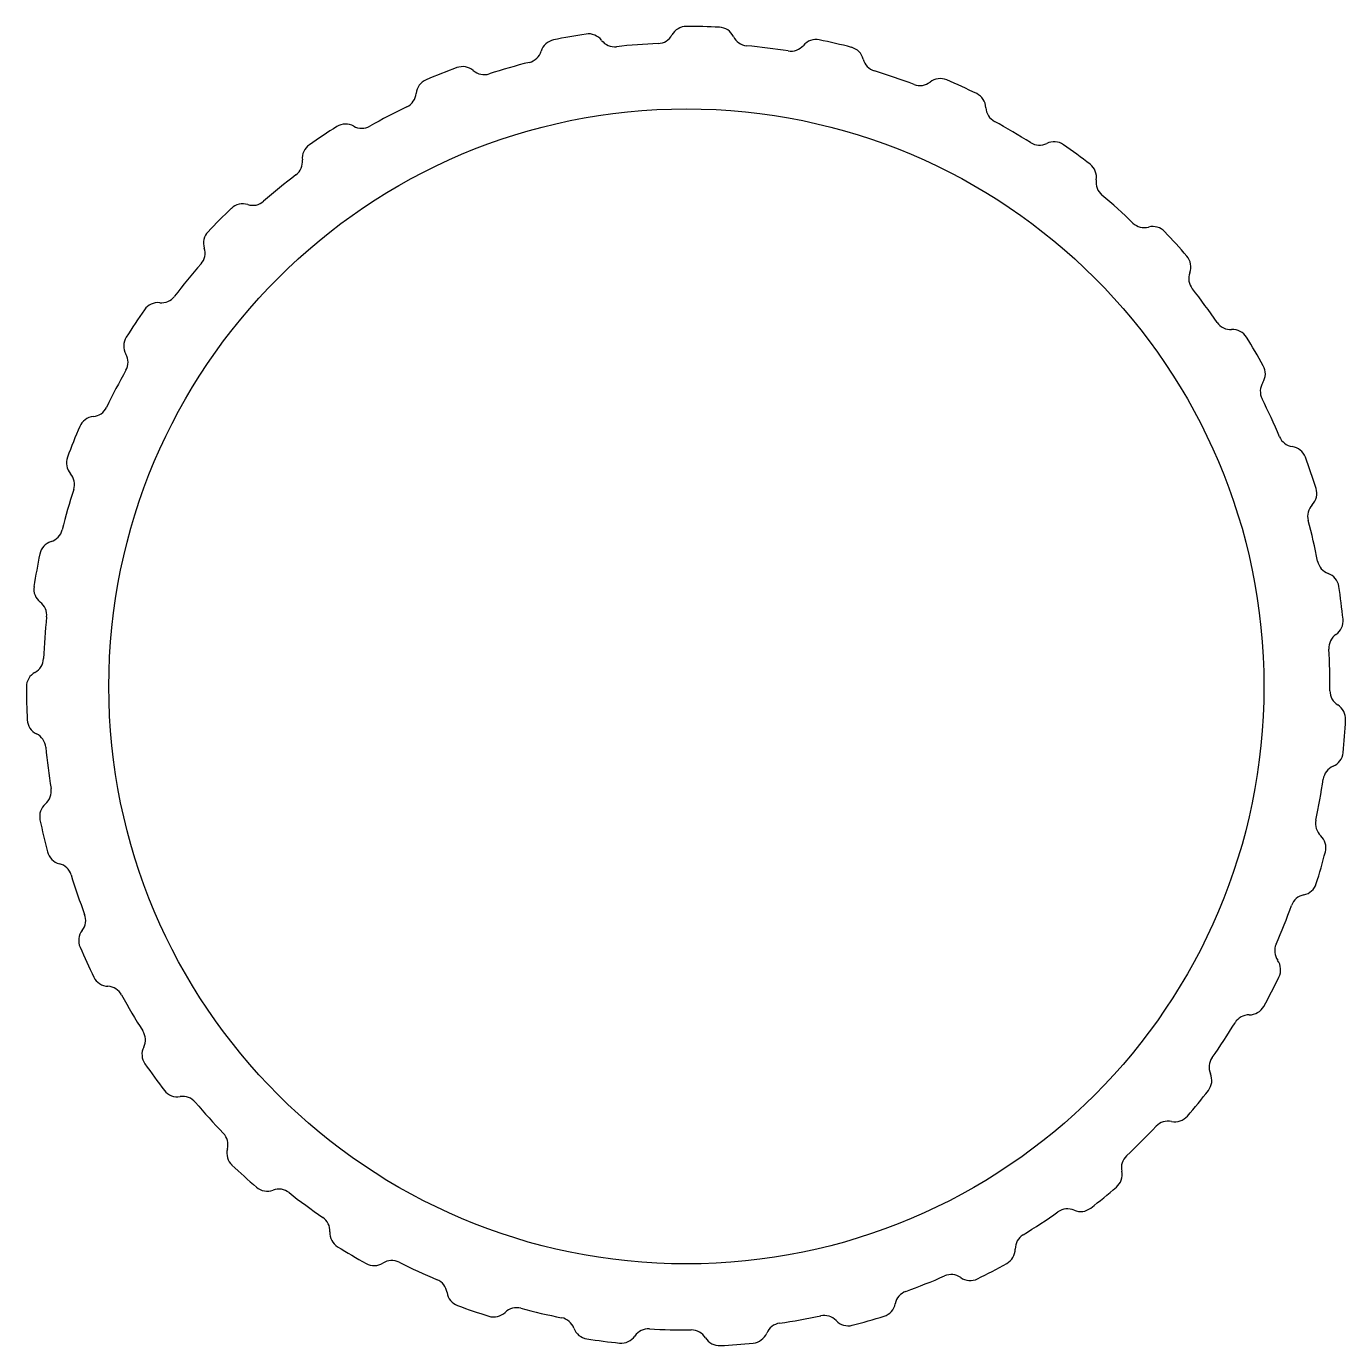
# Model space of a CAD drawing. Extents: x 507.8 to 547.7, y 624.1 to 664.1.
import ezdxf

# ---------------------------------------------------------------- set-up
doc = ezdxf.new("R2010")
doc.units = 0
doc.layers.get('0').update_dxf_attribs({"linetype": 'CONTINUOUS'})

msp = doc.modelspace()

# ---------------------------------------------------------------- linework, layer by layer
msp.add_circle((527.765, 644.092), 17.5)
for centre, radius, start, end in [((527.765, 663.592), 0.5, 90, 151.2643), ((527.765, 644.092), 20, 87.135, 90), ((528.74, 663.567), 0.5, 25.8706, 87.135), ((523.84, 663.193), 0.5, 101.6129, 162.8772), ((527.765, 644.092), 20, 98.7479, 101.6129), ((524.799, 663.365), 0.5, 37.4835, 98.7479), ((525.593, 663.973), 0.5, 217.4835, 276.2351), ((526.888, 664.073), 0.5, 272.5128, 331.2643), ((529.639, 664.004), 0.5, 205.8706, 264.6222), ((531.69, 663.193), 0.5, 78.3871, 139.6514), ((527.765, 644.092), 20, 75.5221, 78.3871), ((522.884, 663.487), 0.5, 284.1257, 342.8772), ((527.765, 644.092), 19.5, 92.5128, 96.2351), ((527.765, 644.092), 19.5, 80.8998, 84.6222), ((530.928, 663.84), 0.5, 260.8998, 319.6514), ((532.64, 662.973), 0.5, 14.2577, 75.5221), ((527.765, 644.092), 20, 110.3608, 113.2258), ((520.98, 662.373), 0.5, 49.0964, 110.3608), ((527.765, 644.092), 19.5, 104.1257, 107.848), ((533.609, 663.219), 0.5, 194.2577, 253.0093), ((520.075, 662.011), 0.5, 113.2258, 174.4901), ((521.635, 663.129), 0.5, 229.0964, 287.848), ((527.765, 644.092), 19.5, 69.2869, 73.0093), ((534.839, 662.799), 0.5, 249.2869, 308.0385), ((535.455, 662.011), 0.5, 66.7742, 128.0385), ((527.765, 644.092), 20, 63.9092, 66.7742), ((519.08, 662.107), 0.5, 295.7386, 354.4901), ((536.341, 661.605), 0.5, 2.6448, 63.9092), ((527.765, 644.092), 19.5, 115.7386, 119.4609), ((537.34, 661.651), 0.5, 182.6448, 241.3964), ((527.765, 644.092), 19.5, 57.674, 61.3964), ((527.765, 644.092), 20, 121.9737, 124.8387), ((517.439, 660.633), 0.5, 60.7093, 121.9737), ((517.928, 661.506), 0.5, 240.7093, 299.4609), ((516.625, 660.097), 0.5, 124.8387, 186.103), ((538.46, 660.992), 0.5, 237.674, 296.4256), ((538.905, 660.097), 0.5, 55.1613, 116.4256), ((527.765, 644.092), 20, 52.2963, 55.1613), ((515.631, 659.99), 0.5, 307.3515, 6.103), ((527.765, 644.092), 19.5, 127.3515, 131.0738), ((539.691, 659.52), 0.5, 351.0319, 52.2963), ((540.678, 659.364), 0.5, 171.0319, 229.7835), ((514.624, 659.169), 0.5, 252.3223, 311.0738), ((527.765, 644.092), 19.5, 46.0611, 49.7835), ((527.765, 644.092), 20, 133.5866, 136.4516), ((514.321, 658.216), 0.5, 72.3223, 133.5866), ((541.643, 658.493), 0.5, 226.0611, 284.8127), ((541.898, 657.527), 0.5, 43.5484, 104.8127), ((513.631, 657.527), 0.5, 136.4516, 197.7159), ((527.765, 644.092), 20, 40.6834, 43.5484), ((512.679, 657.222), 0.5, 318.9644, 17.7159), ((527.765, 644.092), 19.5, 138.9644, 142.6867), ((542.552, 656.803), 0.5, 339.419, 40.6834), ((543.488, 656.452), 0.5, 159.419, 218.1706), ((527.765, 644.092), 19.5, 34.4482, 38.1706), ((511.753, 655.221), 0.5, 83.9352, 145.1995), ((511.858, 656.215), 0.5, 263.9352, 322.6867), ((527.765, 644.092), 20, 145.1995, 148.0645), ((544.258, 655.405), 0.5, 214.4482, 273.1998), ((544.314, 654.407), 0.5, 31.9354, 93.1998), ((511.216, 654.407), 0.5, 148.0645, 209.3288), ((527.765, 644.092), 20, 29.0705, 31.9354), ((510.345, 653.917), 0.5, 330.5773, 29.3288), ((527.765, 644.092), 19.5, 150.5773, 154.2996), ((544.808, 653.567), 0.5, 327.8061, 29.0705), ((545.655, 653.034), 0.5, 147.8061, 206.5577), ((527.765, 644.092), 19.5, 22.8353, 26.5577), ((509.743, 652.765), 0.5, 275.5481, 334.2996), ((509.84, 651.77), 0.5, 95.5481, 156.8124), ((527.765, 644.092), 20, 156.8124, 159.6774), ((546.197, 651.853), 0.5, 202.8353, 261.5869), ((546.051, 650.864), 0.5, 20.3225, 81.5869), ((509.479, 650.864), 0.5, 159.6774, 220.9417), ((527.765, 644.092), 20, 17.4576, 20.3225), ((508.723, 650.209), 0.5, 342.1902, 40.9417), ((527.765, 644.092), 19.5, 162.1902, 165.9125), ((546.367, 649.942), 0.5, 316.1932, 17.4576), ((547.088, 649.25), 0.5, 136.1932, 194.9448), ((508.366, 648.96), 0.5, 287.161, 345.9125), ((527.765, 644.092), 19.5, 11.2224, 14.9448), ((508.661, 648.004), 0.5, 107.161, 168.4253), ((527.765, 644.092), 20, 168.4253, 171.2903), ((547.383, 647.984), 0.5, 191.2224, 249.974), ((547.04, 647.045), 0.5, 8.7096, 69.974), ((508.49, 647.045), 0.5, 171.2903, 232.5546), ((527.765, 644.092), 20, 5.8447, 8.7096), ((507.882, 646.251), 0.5, 353.8031, 52.5546), ((527.765, 644.092), 19.5, 173.8031, 177.5254), ((547.164, 646.078), 0.5, 304.5803, 5.8447), ((547.731, 645.254), 0.5, 124.5803, 183.3319), ((527.765, 644.092), 19.5, 359.6095, 3.3319), ((507.784, 644.955), 0.5, 298.7739, 357.5254), ((508.265, 644.079), 0.5, 118.7739, 180.0382), ((527.765, 644.092), 20, 180.0382, 182.9032), ((547.764, 643.955), 0.5, 179.6095, 238.3611), ((547.24, 643.104), 0.5, 357.0967, 58.3611), ((508.29, 643.104), 0.5, 182.9032, 244.1675), ((527.765, 644.092), 20, 354.2318, 357.0967), ((507.854, 642.204), 0.5, 5.416, 64.1675), ((527.765, 644.092), 19.5, 185.416, 189.1383), ((547.166, 642.132), 0.5, 292.9674, 354.2318), ((547.556, 641.211), 0.5, 112.9674, 171.719), ((527.765, 644.092), 19.5, 347.9966, 351.719), ((508.019, 640.915), 0.5, 310.3868, 9.1383), ((508.667, 640.154), 0.5, 130.3868, 191.6511), ((527.765, 644.092), 20, 191.6511, 194.5161), ((547.328, 639.932), 0.5, 167.9966, 226.7482), ((546.642, 639.204), 0.5, 345.4838, 46.7482), ((508.887, 639.204), 0.5, 194.5161, 255.7804), ((527.765, 644.092), 20, 342.6189, 345.4838), ((508.642, 638.235), 0.5, 17.0289, 75.7804), ((527.765, 644.092), 19.5, 197.0289, 200.7512), ((546.375, 638.267), 0.5, 281.3545, 342.6189), ((546.571, 637.286), 0.5, 101.3545, 160.1061), ((527.765, 644.092), 19.5, 336.3837, 340.1061), ((509.062, 637.006), 0.5, 321.9997, 20.7512), ((509.85, 636.39), 0.5, 141.9997, 203.264), ((527.765, 644.092), 20, 203.264, 206.129), ((546.09, 636.08), 0.5, 156.3837, 215.1353), ((545.272, 635.504), 0.5, 333.8709, 35.1353), ((510.258, 635.504), 0.5, 206.129, 267.3933), ((527.765, 644.092), 20, 331.006, 333.8709), ((510.212, 634.505), 0.5, 28.6418, 87.3933), ((527.765, 644.092), 19.5, 208.6418, 212.3641), ((544.816, 633.64), 0.5, 89.7416, 148.4932), ((544.821, 634.64), 0.5, 269.7416, 331.006), ((510.872, 633.386), 0.5, 333.6126, 32.3641), ((527.765, 644.092), 19.5, 324.7708, 328.4932), ((511.767, 632.941), 0.5, 153.6126, 214.8769), ((544.102, 632.555), 0.5, 144.7708, 203.5224), ((527.765, 644.092), 20, 214.8769, 217.7419), ((543.185, 632.156), 0.5, 322.258, 23.5224), ((512.345, 632.156), 0.5, 217.7419, 279.0062), ((512.501, 631.168), 0.5, 40.2547, 99.0062), ((527.765, 644.092), 20, 319.393, 322.258), ((527.765, 644.092), 19.5, 220.2547, 223.977), ((542.363, 630.421), 0.5, 78.1287, 136.8803), ((542.569, 631.4), 0.5, 258.1287, 319.393), ((513.373, 630.204), 0.5, 345.2255, 43.977), ((527.765, 644.092), 19.5, 313.1579, 316.8803), ((514.34, 629.949), 0.5, 165.2255, 226.4898), ((541.445, 629.502), 0.5, 133.1579, 191.9095), ((527.765, 644.092), 20, 226.4898, 229.3548), ((540.467, 629.296), 0.5, 310.6451, 11.9095), ((515.063, 629.296), 0.5, 229.3548, 290.6191), ((515.415, 628.36), 0.5, 51.8676, 110.6191), ((527.765, 644.092), 20, 307.7801, 310.6451), ((527.765, 644.092), 19.5, 231.8676, 235.5899), ((527.765, 644.092), 19.5, 301.545, 305.2674), ((539.313, 627.762), 0.5, 66.5158, 125.2674), ((539.711, 628.68), 0.5, 246.5158, 307.7801), ((516.463, 627.591), 0.5, 356.8384, 55.5899), ((517.461, 627.536), 0.5, 176.8384, 238.1027), ((538.228, 627.047), 0.5, 121.545, 180.2966), ((527.765, 644.092), 20, 238.1027, 240.9677), ((537.228, 627.042), 0.5, 299.0322, 0.2966), ((518.302, 627.042), 0.5, 240.9677, 302.2321), ((518.835, 626.196), 0.5, 63.4805, 122.2321), ((527.765, 644.092), 19.5, 243.4805, 247.2028), ((527.765, 644.092), 20, 296.1672, 299.0322), ((520.016, 625.654), 0.5, 8.4513, 67.2028), ((527.765, 644.092), 19.5, 289.9321, 293.6545), ((535.789, 625.772), 0.5, 54.9029, 113.6545), ((536.364, 626.59), 0.5, 234.9029, 296.1672), ((521.005, 625.801), 0.5, 188.4513, 249.7156), ((534.583, 625.29), 0.5, 109.9321, 168.6837), ((527.765, 644.092), 20, 249.7156, 252.5806), ((522.62, 624.765), 0.5, 75.0934, 133.845), ((527.765, 644.092), 19.5, 255.0934, 258.8157), ((533.603, 625.486), 0.5, 287.4193, 348.6837), ((521.927, 625.486), 0.5, 252.5806, 313.845), ((523.886, 624.472), 0.5, 20.0642, 78.8157), ((527.765, 644.092), 19.5, 278.3192, 282.0416), ((531.937, 624.532), 0.5, 43.29, 102.0416), ((532.665, 625.218), 0.5, 223.29, 284.5543), ((527.765, 644.092), 20, 284.5543, 287.4193), ((524.825, 624.815), 0.5, 200.0642, 261.3285), ((526.616, 624.125), 0.5, 86.7063, 145.4579), ((527.765, 644.092), 19.5, 266.7063, 270.4286), ((527.915, 624.092), 0.5, 31.6771, 90.4286), ((529.738, 624.692), 0.5, 275.8064, 337.0708), ((530.659, 624.302), 0.5, 98.3192, 157.0708), ((527.765, 644.092), 20, 261.3285, 264.1935), ((525.792, 624.692), 0.5, 264.1935, 325.4579), ((528.766, 624.617), 0.5, 211.6771, 272.9414), ((527.765, 644.092), 20, 272.9414, 275.8064)]:
    msp.add_arc(centre, radius, start, end)

doc.saveas('drawing.dxf')
